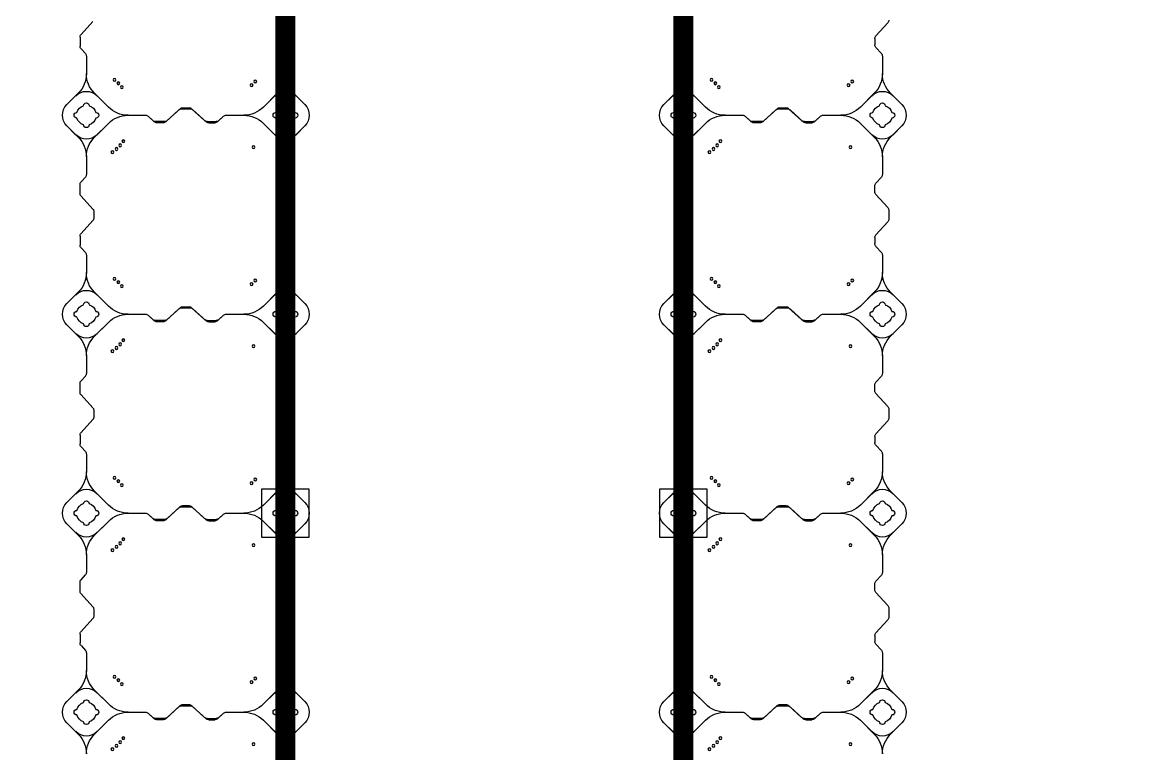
# Model space of a CAD drawing. Header units: millimetres. Extents: x -1612139 to -1260738, y 1141106 to 1536160.
# Drawn here: x -1278562 to -1275774, y 1194826 to 1196665 of the extents above; entities that cross this region are included whole.
import ezdxf

# ---------------------------------------------------------------- set-up
doc = ezdxf.new("R2010")
doc.units = ezdxf.units.MM
doc.header["$LTSCALE"] = 10
doc.layers.get('0').update_dxf_attribs({"linetype": 'CONTINUOUS'})
doc.layers.add('W-FLOAT_BOWL浮筒', color=253, linetype='CONTINUOUS')

# ---------------------------------------------------------------- blocks, each defined once
blk = doc.blocks.new('橙色')
at = {"layer": 'W-FLOAT_BOWL浮筒', "color": 30}
for p, q in [((8951.2, -8473.2), (8979.5, -8444.8)), ((9055.2, -8479.5), (9020.5, -8444.8)), ((9444.8, -8479.5), (9479.5, -8444.8)), ((9548.8, -8473.2), (9520.5, -8444.8)), ((10451.2, -8473.2), (10479.5, -8444.8)), ((10555.2, -8479.5), (10520.5, -8444.8)), ((10944.8, -8479.5), (10979.5, -8444.8)), ((11048.8, -8473.2), (11020.5, -8444.8)), ((8951.2, -8473.1), (8973.1, -8451.2)), ((9026.8, -8451.2), (9055.2, -8479.5)), ((9473.2, -8451.2), (9444.8, -8479.5)), ((9526.9, -8451.2), (9548.8, -8473.1)), ((10451.2, -8473.1), (10473.1, -8451.2)), ((10526.8, -8451.2), (10555.2, -8479.5)), ((10973.2, -8451.2), (10944.8, -8479.5)), ((11026.9, -8451.2), (11048.8, -8473.1)), ((9104.6, -8500), (9148.7, -8500)), ((9104.6, -8500), (9148.5, -8500)), ((9167.1, -8486.6), (9155.3, -8497.4)), ((9170.6, -8483.6), (9155.5, -8497.4)), ((9196.1, -8484), (9173.9, -8484)), ((9192.6, -8481), (9177.4, -8481)), ((9199.4, -8483.6), (9232.1, -8513.4)), ((9202.9, -8486.6), (9235.6, -8516.4)), ((9297.1, -8486.6), (9264.4, -8516.4)), ((9300.6, -8483.6), (9267.9, -8513.4)), ((9303.9, -8484), (9326.1, -8484)), ((9307.4, -8481), (9322.6, -8481)), ((9329.4, -8483.6), (9344.5, -8497.4)), ((9332.9, -8486.6), (9344.7, -8497.4)), ((9351.3, -8500), (9395.3, -8500)), ((9351.5, -8500), (9395.3, -8500)), ((10604.6, -8500), (10648.7, -8500)), ((10604.6, -8500), (10648.5, -8500)), ((10667.1, -8486.6), (10655.3, -8497.4)), ((10670.6, -8483.6), (10655.5, -8497.4)), ((10696.1, -8484), (10673.9, -8484)), ((10692.6, -8481), (10677.4, -8481)), ((10699.4, -8483.6), (10732.1, -8513.4)), ((10702.9, -8486.6), (10735.6, -8516.4)), ((10797.1, -8486.6), (10764.4, -8516.4)), ((10800.6, -8483.6), (10767.9, -8513.4)), ((10803.9, -8484), (10826.1, -8484)), ((10807.4, -8481), (10822.6, -8481)), ((10829.4, -8483.6), (10844.5, -8497.4)), ((10832.9, -8486.6), (10844.7, -8497.4)), ((10851.3, -8500), (10895.3, -8500)), ((10851.5, -8500), (10895.3, -8500)), ((8951.2, -8526.8), (8979.5, -8555.2)), ((8973.1, -8548.8), (8951.2, -8526.9)), ((9020.5, -8555.2), (9055.2, -8520.5)), ((9026.8, -8548.8), (9055.2, -8520.5)), ((9238.9, -8516), (9261.1, -8516)), ((9242.4, -8519), (9257.6, -8519)), ((9473.2, -8548.8), (9444.8, -8520.5)), ((9479.5, -8555.2), (9444.8, -8520.5)), ((9548.8, -8526.8), (9520.5, -8555.2)), ((9548.8, -8526.9), (9526.9, -8548.8)), ((10451.2, -8526.8), (10479.5, -8555.2)), ((10473.1, -8548.8), (10451.2, -8526.9)), ((10520.5, -8555.2), (10555.2, -8520.5)), ((10526.8, -8548.8), (10555.2, -8520.5)), ((10738.9, -8516), (10761.1, -8516)), ((10742.4, -8519), (10757.6, -8519)), ((10973.2, -8548.8), (10944.8, -8520.5)), ((10979.5, -8555.2), (10944.8, -8520.5)), ((11048.8, -8526.8), (11020.5, -8555.2)), ((11048.8, -8526.9), (11026.9, -8548.8)), ((9000, -8648.5), (9000, -8604.6)), ((9500, -8648.7), (9500, -8604.6)), ((10500, -8648.5), (10500, -8604.6)), ((11000, -8648.7), (11000, -8604.6)), ((8986.6, -8667.1), (8997.4, -8655.3)), ((9483.6, -8670.6), (9497.4, -8655.5)), ((10486.6, -8667.1), (10497.4, -8655.3)), ((10983.6, -8670.6), (10997.4, -8655.5)), ((8984, -8696.1), (8984, -8673.9)), ((9481, -8692.6), (9481, -8677.4)), ((10484, -8696.1), (10484, -8673.9)), ((10981, -8692.6), (10981, -8677.4)), ((8986.6, -8702.9), (9016.4, -8735.6)), ((9483.6, -8699.4), (9513.4, -8732.1)), ((10486.6, -8702.9), (10516.4, -8735.6)), ((10983.6, -8699.4), (11013.4, -8732.1)), ((9019, -8757.6), (9019, -8742.4)), ((9516, -8761.1), (9516, -8738.9)), ((10519, -8757.6), (10519, -8742.4)), ((11016, -8761.1), (11016, -8738.9)), ((8986.6, -8797.1), (9016.4, -8764.4)), ((9483.6, -8800.6), (9513.4, -8767.9)), ((10486.6, -8797.1), (10516.4, -8764.4)), ((10983.6, -8800.6), (11013.4, -8767.9)), ((8984, -8803.9), (8984, -8826.1)), ((9481, -8807.4), (9481, -8822.6)), ((10484, -8803.9), (10484, -8826.1)), ((10981, -8807.4), (10981, -8822.6)), ((8986.6, -8832.9), (8997.4, -8844.7)), ((9483.6, -8829.4), (9497.4, -8844.5)), ((10486.6, -8832.9), (10497.4, -8844.7)), ((10983.6, -8829.4), (10997.4, -8844.5)), ((9000, -8895.3), (9000, -8851.5)), ((9500, -8895.3), (9500, -8851.3)), ((10500, -8895.3), (10500, -8851.5)), ((11000, -8895.3), (11000, -8851.3)), ((8951.2, -8973.2), (8979.5, -8944.8)), ((9055.2, -8979.5), (9020.5, -8944.8)), ((9444.8, -8979.5), (9479.5, -8944.8)), ((9548.8, -8973.2), (9520.5, -8944.8)), ((10451.2, -8973.2), (10479.5, -8944.8)), ((10555.2, -8979.5), (10520.5, -8944.8)), ((10944.8, -8979.5), (10979.5, -8944.8)), ((11048.8, -8973.2), (11020.5, -8944.8)), ((8951.2, -8973.1), (8973.1, -8951.2)), ((9026.8, -8951.2), (9055.2, -8979.5)), ((9473.2, -8951.2), (9444.8, -8979.5)), ((9526.9, -8951.2), (9548.8, -8973.1)), ((10451.2, -8973.1), (10473.1, -8951.2)), ((10526.8, -8951.2), (10555.2, -8979.5)), ((10973.2, -8951.2), (10944.8, -8979.5)), ((11026.9, -8951.2), (11048.8, -8973.1)), ((9104.6, -9000), (9148.7, -9000)), ((9104.6, -9000), (9148.5, -9000)), ((9167.1, -8986.6), (9155.3, -8997.4)), ((9170.6, -8983.6), (9155.5, -8997.4)), ((9196.1, -8984), (9173.9, -8984)), ((9192.6, -8981), (9177.4, -8981)), ((9199.4, -8983.6), (9232.1, -9013.4)), ((9202.9, -8986.6), (9235.6, -9016.4)), ((9297.1, -8986.6), (9264.4, -9016.4)), ((9300.6, -8983.6), (9267.9, -9013.4)), ((9303.9, -8984), (9326.1, -8984)), ((9307.4, -8981), (9322.6, -8981)), ((9329.4, -8983.6), (9344.5, -8997.4)), ((9332.9, -8986.6), (9344.7, -8997.4)), ((9351.3, -9000), (9395.3, -9000)), ((9351.5, -9000), (9395.3, -9000)), ((10604.6, -9000), (10648.7, -9000)), ((10604.6, -9000), (10648.5, -9000)), ((10667.1, -8986.6), (10655.3, -8997.4)), ((10670.6, -8983.6), (10655.5, -8997.4)), ((10696.1, -8984), (10673.9, -8984)), ((10692.6, -8981), (10677.4, -8981)), ((10699.4, -8983.6), (10732.1, -9013.4)), ((10702.9, -8986.6), (10735.6, -9016.4)), ((10797.1, -8986.6), (10764.4, -9016.4)), ((10800.6, -8983.6), (10767.9, -9013.4)), ((10803.9, -8984), (10826.1, -8984)), ((10807.4, -8981), (10822.6, -8981)), ((10829.4, -8983.6), (10844.5, -8997.4)), ((10832.9, -8986.6), (10844.7, -8997.4)), ((10851.3, -9000), (10895.3, -9000)), ((10851.5, -9000), (10895.3, -9000)), ((8951.2, -9026.8), (8979.5, -9055.2)), ((8973.1, -9048.8), (8951.2, -9026.9)), ((9020.5, -9055.2), (9055.2, -9020.5)), ((9026.8, -9048.8), (9055.2, -9020.5)), ((9238.9, -9016), (9261.1, -9016)), ((9242.4, -9019), (9257.6, -9019)), ((9473.2, -9048.8), (9444.8, -9020.5)), ((9479.5, -9055.2), (9444.8, -9020.5)), ((9548.8, -9026.8), (9520.5, -9055.2)), ((9548.8, -9026.9), (9526.9, -9048.8)), ((10451.2, -9026.8), (10479.5, -9055.2)), ((10473.1, -9048.8), (10451.2, -9026.9)), ((10520.5, -9055.2), (10555.2, -9020.5)), ((10526.8, -9048.8), (10555.2, -9020.5)), ((10738.9, -9016), (10761.1, -9016)), ((10742.4, -9019), (10757.6, -9019)), ((10973.2, -9048.8), (10944.8, -9020.5)), ((10979.5, -9055.2), (10944.8, -9020.5)), ((11048.8, -9026.8), (11020.5, -9055.2)), ((11048.8, -9026.9), (11026.9, -9048.8)), ((9000, -9148.5), (9000, -9104.6)), ((9500, -9148.7), (9500, -9104.6)), ((10500, -9148.5), (10500, -9104.6)), ((11000, -9148.7), (11000, -9104.6)), ((8986.6, -9167.1), (8997.4, -9155.3)), ((9483.6, -9170.6), (9497.4, -9155.5)), ((10486.6, -9167.1), (10497.4, -9155.3)), ((10983.6, -9170.6), (10997.4, -9155.5)), ((8984, -9196.1), (8984, -9173.9)), ((9481, -9192.6), (9481, -9177.4)), ((9483.6, -9199.4), (9513.4, -9232.1)), ((10484, -9196.1), (10484, -9173.9)), ((10981, -9192.6), (10981, -9177.4)), ((10983.6, -9199.4), (11013.4, -9232.1)), ((8986.6, -9202.9), (9016.4, -9235.6)), ((10486.6, -9202.9), (10516.4, -9235.6)), ((9019, -9257.6), (9019, -9242.4)), ((9516, -9261.1), (9516, -9238.9)), ((10519, -9257.6), (10519, -9242.4)), ((11016, -9261.1), (11016, -9238.9)), ((8986.6, -9297.1), (9016.4, -9264.4)), ((9483.6, -9300.6), (9513.4, -9267.9)), ((10486.6, -9297.1), (10516.4, -9264.4)), ((10983.6, -9300.6), (11013.4, -9267.9)), ((8984, -9303.9), (8984, -9326.1)), ((9481, -9307.4), (9481, -9322.6)), ((10484, -9303.9), (10484, -9326.1)), ((10981, -9307.4), (10981, -9322.6)), ((8986.6, -9332.9), (8997.4, -9344.7)), ((9483.6, -9329.4), (9497.4, -9344.5)), ((10486.6, -9332.9), (10497.4, -9344.7)), ((10983.6, -9329.4), (10997.4, -9344.5)), ((9000, -9395.3), (9000, -9351.5)), ((9500, -9395.3), (9500, -9351.3)), ((10500, -9395.3), (10500, -9351.5)), ((11000, -9395.3), (11000, -9351.3)), ((8951.2, -9473.2), (8979.5, -9444.8)), ((9055.2, -9479.5), (9020.5, -9444.8)), ((9444.8, -9479.5), (9479.5, -9444.8)), ((9548.8, -9473.2), (9520.5, -9444.8)), ((10451.2, -9473.2), (10479.5, -9444.8)), ((10555.2, -9479.5), (10520.5, -9444.8)), ((10944.8, -9479.5), (10979.5, -9444.8)), ((11048.8, -9473.2), (11020.5, -9444.8)), ((8951.2, -9473.1), (8973.1, -9451.2)), ((9026.8, -9451.2), (9055.2, -9479.5)), ((9473.2, -9451.2), (9444.8, -9479.5)), ((9526.9, -9451.2), (9548.8, -9473.1)), ((10451.2, -9473.1), (10473.1, -9451.2)), ((10526.8, -9451.2), (10555.2, -9479.5)), ((10973.2, -9451.2), (10944.8, -9479.5)), ((11026.9, -9451.2), (11048.8, -9473.1)), ((9104.6, -9500), (9148.7, -9500)), ((9104.6, -9500), (9148.5, -9500)), ((9167.1, -9486.6), (9155.3, -9497.4)), ((9170.6, -9483.6), (9155.5, -9497.4)), ((9196.1, -9484), (9173.9, -9484)), ((9192.6, -9481), (9177.4, -9481)), ((9199.4, -9483.6), (9232.1, -9513.4)), ((9202.9, -9486.6), (9235.6, -9516.4)), ((9297.1, -9486.6), (9264.4, -9516.4)), ((9300.6, -9483.6), (9267.9, -9513.4)), ((9303.9, -9484), (9326.1, -9484)), ((9307.4, -9481), (9322.6, -9481)), ((9329.4, -9483.6), (9344.5, -9497.4)), ((9332.9, -9486.6), (9344.7, -9497.4)), ((9351.3, -9500), (9395.3, -9500)), ((9351.5, -9500), (9395.3, -9500)), ((10604.6, -9500), (10648.7, -9500)), ((10604.6, -9500), (10648.5, -9500)), ((10667.1, -9486.6), (10655.3, -9497.4)), ((10670.6, -9483.6), (10655.5, -9497.4)), ((10696.1, -9484), (10673.9, -9484)), ((10692.6, -9481), (10677.4, -9481)), ((10699.4, -9483.6), (10732.1, -9513.4)), ((10702.9, -9486.6), (10735.6, -9516.4)), ((10797.1, -9486.6), (10764.4, -9516.4)), ((10800.6, -9483.6), (10767.9, -9513.4)), ((10803.9, -9484), (10826.1, -9484)), ((10807.4, -9481), (10822.6, -9481)), ((10829.4, -9483.6), (10844.5, -9497.4)), ((10832.9, -9486.6), (10844.7, -9497.4)), ((10851.3, -9500), (10895.3, -9500)), ((10851.5, -9500), (10895.3, -9500)), ((8951.2, -9526.8), (8979.5, -9555.2)), ((8973.1, -9548.8), (8951.2, -9526.9)), ((9020.5, -9555.2), (9055.2, -9520.5)), ((9026.8, -9548.8), (9055.2, -9520.5)), ((9238.9, -9516), (9261.1, -9516)), ((9242.4, -9519), (9257.6, -9519)), ((9473.2, -9548.8), (9444.8, -9520.5)), ((9479.5, -9555.2), (9444.8, -9520.5)), ((9548.8, -9526.8), (9520.5, -9555.2)), ((9548.8, -9526.9), (9526.9, -9548.8)), ((10451.2, -9526.8), (10479.5, -9555.2)), ((10473.1, -9548.8), (10451.2, -9526.9)), ((10520.5, -9555.2), (10555.2, -9520.5)), ((10526.8, -9548.8), (10555.2, -9520.5)), ((10738.9, -9516), (10761.1, -9516)), ((10742.4, -9519), (10757.6, -9519)), ((10973.2, -9548.8), (10944.8, -9520.5)), ((10979.5, -9555.2), (10944.8, -9520.5)), ((11048.8, -9526.8), (11020.5, -9555.2)), ((11048.8, -9526.9), (11026.9, -9548.8)), ((9000, -9648.5), (9000, -9604.6)), ((9500, -9648.7), (9500, -9604.6)), ((10500, -9648.5), (10500, -9604.6)), ((11000, -9648.7), (11000, -9604.6)), ((8984, -9696.1), (8984, -9673.9)), ((8986.6, -9667.1), (8997.4, -9655.3)), ((9483.6, -9670.6), (9497.4, -9655.5)), ((10484, -9696.1), (10484, -9673.9)), ((10486.6, -9667.1), (10497.4, -9655.3)), ((10983.6, -9670.6), (10997.4, -9655.5)), ((9481, -9692.6), (9481, -9677.4)), ((9483.6, -9699.4), (9513.4, -9732.1)), ((10981, -9692.6), (10981, -9677.4)), ((10983.6, -9699.4), (11013.4, -9732.1)), ((8986.6, -9702.9), (9016.4, -9735.6)), ((10486.6, -9702.9), (10516.4, -9735.6)), ((9019, -9757.6), (9019, -9742.4)), ((9516, -9761.1), (9516, -9738.9)), ((10519, -9757.6), (10519, -9742.4)), ((11016, -9761.1), (11016, -9738.9)), ((8986.6, -9797.1), (9016.4, -9764.4)), ((9483.6, -9800.6), (9513.4, -9767.9)), ((10486.6, -9797.1), (10516.4, -9764.4)), ((10983.6, -9800.6), (11013.4, -9767.9)), ((8984, -9803.9), (8984, -9826.1)), ((9481, -9807.4), (9481, -9822.6)), ((10484, -9803.9), (10484, -9826.1)), ((10981, -9807.4), (10981, -9822.6)), ((8986.6, -9832.9), (8997.4, -9844.7)), ((9483.6, -9829.4), (9497.4, -9844.5)), ((10486.6, -9832.9), (10497.4, -9844.7)), ((10983.6, -9829.4), (10997.4, -9844.5)), ((9000, -9895.3), (9000, -9851.5)), ((9500, -9895.3), (9500, -9851.3)), ((10500, -9895.3), (10500, -9851.5)), ((11000, -9895.3), (11000, -9851.3)), ((8951.2, -9973.2), (8979.5, -9944.8)), ((8951.2, -9973.1), (8973.1, -9951.2)), ((9055.2, -9979.5), (9020.5, -9944.8)), ((9026.8, -9951.2), (9055.2, -9979.5)), ((9444.8, -9979.5), (9479.5, -9944.8)), ((9473.2, -9951.2), (9444.8, -9979.5)), ((9548.8, -9973.2), (9520.5, -9944.8)), ((9526.9, -9951.2), (9548.8, -9973.1)), ((10451.2, -9973.2), (10479.5, -9944.8)), ((10451.2, -9973.1), (10473.1, -9951.2)), ((10555.2, -9979.5), (10520.5, -9944.8)), ((10526.8, -9951.2), (10555.2, -9979.5)), ((10944.8, -9979.5), (10979.5, -9944.8)), ((10973.2, -9951.2), (10944.8, -9979.5)), ((11048.8, -9973.2), (11020.5, -9944.8)), ((11026.9, -9951.2), (11048.8, -9973.1)), ((9104.6, -10000), (9148.7, -10000)), ((9104.6, -10000), (9148.5, -10000)), ((9167.1, -9986.6), (9155.3, -9997.4)), ((9170.6, -9983.6), (9155.5, -9997.4)), ((9196.1, -9984), (9173.9, -9984)), ((9192.6, -9981), (9177.4, -9981)), ((9199.4, -9983.6), (9232.1, -10013.4)), ((9202.9, -9986.6), (9235.6, -10016.4)), ((9297.1, -9986.6), (9264.4, -10016.4)), ((9300.6, -9983.6), (9267.9, -10013.4)), ((9303.9, -9984), (9326.1, -9984)), ((9307.4, -9981), (9322.6, -9981)), ((9329.4, -9983.6), (9344.5, -9997.4)), ((9332.9, -9986.6), (9344.7, -9997.4)), ((9351.3, -10000), (9395.3, -10000)), ((9351.5, -10000), (9395.3, -10000)), ((10604.6, -10000), (10648.7, -10000)), ((10604.6, -10000), (10648.5, -10000)), ((10667.1, -9986.6), (10655.3, -9997.4)), ((10670.6, -9983.6), (10655.5, -9997.4)), ((10696.1, -9984), (10673.9, -9984)), ((10692.6, -9981), (10677.4, -9981)), ((10699.4, -9983.6), (10732.1, -10013.4)), ((10702.9, -9986.6), (10735.6, -10016.4)), ((10797.1, -9986.6), (10764.4, -10016.4)), ((10800.6, -9983.6), (10767.9, -10013.4)), ((10803.9, -9984), (10826.1, -9984)), ((10807.4, -9981), (10822.6, -9981)), ((10829.4, -9983.6), (10844.5, -9997.4)), ((10832.9, -9986.6), (10844.7, -9997.4)), ((10851.3, -10000), (10895.3, -10000)), ((10851.5, -10000), (10895.3, -10000)), ((8951.2, -10026.8), (8979.5, -10055.2)), ((8973.1, -10048.8), (8951.2, -10026.9)), ((9020.5, -10055.2), (9055.2, -10020.5)), ((9026.8, -10048.8), (9055.2, -10020.5)), ((9238.9, -10016), (9261.1, -10016)), ((9242.4, -10019), (9257.6, -10019)), ((9473.2, -10048.8), (9444.8, -10020.5)), ((9479.5, -10055.2), (9444.8, -10020.5)), ((9548.8, -10026.8), (9520.5, -10055.2)), ((9548.8, -10026.9), (9526.9, -10048.8)), ((10451.2, -10026.8), (10479.5, -10055.2)), ((10473.1, -10048.8), (10451.2, -10026.9)), ((10520.5, -10055.2), (10555.2, -10020.5)), ((10526.8, -10048.8), (10555.2, -10020.5)), ((10738.9, -10016), (10761.1, -10016)), ((10742.4, -10019), (10757.6, -10019)), ((10973.2, -10048.8), (10944.8, -10020.5)), ((10979.5, -10055.2), (10944.8, -10020.5)), ((11048.8, -10026.8), (11020.5, -10055.2)), ((11048.8, -10026.9), (11026.9, -10048.8)), ((9000, -10148.5), (9000, -10104.6)), ((9500, -10148.7), (9500, -10104.6)), ((10500, -10148.5), (10500, -10104.6)), ((11000, -10148.7), (11000, -10104.6)), ((8984, -10196.1), (8984, -10173.9)), ((8986.6, -10167.1), (8997.4, -10155.3)), ((9483.6, -10170.6), (9497.4, -10155.5)), ((10484, -10196.1), (10484, -10173.9)), ((10486.6, -10167.1), (10497.4, -10155.3)), ((10983.6, -10170.6), (10997.4, -10155.5)), ((8986.6, -10202.9), (9016.4, -10235.6)), ((9481, -10192.6), (9481, -10177.4)), ((9483.6, -10199.4), (9513.4, -10232.1)), ((10486.6, -10202.9), (10516.4, -10235.6)), ((10981, -10192.6), (10981, -10177.4)), ((10983.6, -10199.4), (11013.4, -10232.1))]:
    blk.add_line(p, q, dxfattribs=at)
for centre in [(9065.3, -8407.1), (9075.6, -8415.2), (9419.7, -8419.7), (10565.3, -8407.1), (10575.6, -8415.2), (10919.7, -8419.7), (9084.8, -8424.4), (9092.9, -8434.7), (10584.8, -8424.4), (10592.9, -8434.7), (9070.6, -8589), (9080.3, -8580.3), (9089, -8570.6), (9415.2, -8575.6), (9424.4, -8584.8), (10570.6, -8589), (10580.3, -8580.3), (10589, -8570.6), (10915.2, -8575.6), (10924.4, -8584.8), (9065.3, -8907.1), (9075.6, -8915.2), (9084.8, -8924.4), (9419.7, -8919.7), (10565.3, -8907.1), (10575.6, -8915.2), (10584.8, -8924.4), (10919.7, -8919.7), (9092.9, -8934.7), (10592.9, -8934.7), (9070.6, -9089), (9080.3, -9080.3), (9089, -9070.6), (9415.2, -9075.6), (9424.4, -9084.8), (10570.6, -9089), (10580.3, -9080.3), (10589, -9070.6), (10915.2, -9075.6), (10924.4, -9084.8), (9065.3, -9407.1), (9075.6, -9415.2), (9084.8, -9424.4), (9419.7, -9419.7), (10565.3, -9407.1), (10575.6, -9415.2), (10584.8, -9424.4), (10919.7, -9419.7), (9092.9, -9434.7), (10592.9, -9434.7), (9070.6, -9589), (9080.3, -9580.3), (9089, -9570.6), (9415.2, -9575.6), (9424.4, -9584.8), (10570.6, -9589), (10580.3, -9580.3), (10589, -9570.6), (10915.2, -9575.6), (10924.4, -9584.8), (9065.3, -9907.1), (9075.6, -9915.2), (9084.8, -9924.4), (9419.7, -9919.7), (10565.3, -9907.1), (10575.6, -9915.2), (10584.8, -9924.4), (10919.7, -9919.7), (9092.9, -9934.7), (10592.9, -9934.7), (9070.6, -10089), (9080.3, -10080.3), (9089, -10070.6), (9415.2, -10075.6), (9424.4, -10084.8), (10570.6, -10089), (10580.3, -10080.3), (10589, -10070.6), (10915.2, -10075.6), (10924.4, -10084.8)]:
    blk.add_circle(centre, 3.5, dxfattribs=at)
for centre, radius, start, end in [((8930, -8395.3), 70, 315, 0), ((9070, -8395.3), 70, 180, 225), ((9430, -8395.3), 70, 315, 0), ((9570, -8395.3), 70, 180, 225), ((10430, -8395.3), 70, 315, 0), ((10570, -8395.3), 70, 180, 225), ((10930, -8395.3), 70, 315, 0), ((11070, -8395.3), 70, 180, 225), ((9000, -8478), 38, 45, 135), ((9500, -8478), 38, 45, 135), ((10500, -8478), 38, 45, 135), ((11000, -8478), 38, 45, 135), ((8978, -8500), 38, 135, 225), ((8978, -8500), 38, 135, 225), ((9000, -8476), 7, 0, 180), ((9000, -8476), 7, 0, 180), ((9500, -8476), 7, 0, 180), ((9500, -8476), 7, 0, 180), ((9522, -8500), 38, 315, 45), ((9522, -8500), 38, 315, 45), ((10478, -8500), 38, 135, 225), ((10478, -8500), 38, 135, 225), ((10500, -8476), 7, 0, 180), ((10500, -8476), 7, 0, 180), ((11000, -8476), 7, 0, 180), ((11000, -8476), 7, 0, 180), ((11022, -8500), 38, 315, 45), ((11022, -8500), 38, 315, 45), ((8976, -8500), 7, 90, 270), ((8976, -8500), 7, 90, 270), ((9000, -8500), 25, 106.2602, 163.7398), ((9000, -8500), 25, 106.2602, 163.7398), ((9000, -8500), 25, 16.2602, 73.7398), ((9000, -8500), 25, 16.2602, 73.7398), ((9024, -8500), 7, 270, 90), ((9024, -8500), 7, 270, 90), ((9104.7, -8430), 70, 225, 270), ((9104.7, -8430), 70, 225, 270), ((9104.7, -8570), 70, 90, 135), ((9104.7, -8570), 70, 90, 135), ((9148.5, -8490), 10, 270, 312.2737), ((9148.7, -8490), 10, 270, 312.2737), ((9173.9, -8494), 10, 90, 132.2737), ((9177.4, -8491), 10, 90, 132.2737), ((9192.6, -8491), 10, 47.7263, 90), ((9196.1, -8494), 10, 47.7263, 90), ((9303.9, -8494), 10, 90, 132.2737), ((9307.4, -8491), 10, 90, 132.2737), ((9322.6, -8491), 10, 47.7263, 90), ((9326.1, -8494), 10, 47.7263, 90), ((9351.3, -8490), 10, 227.7263, 270), ((9351.5, -8490), 10, 227.7263, 270), ((9395.3, -8430), 70, 270, 315), ((9395.3, -8430), 70, 270, 315), ((9395.3, -8570), 70, 45, 90), ((9395.3, -8570), 70, 45, 90), ((9476, -8500), 7, 90, 270), ((9476, -8500), 7, 90, 270), ((9500, -8500), 25, 106.2602, 163.7398), ((9500, -8500), 25, 106.2602, 163.7398), ((9500, -8500), 25, 16.2602, 73.7398), ((9500, -8500), 25, 16.2602, 73.7398), ((9524, -8500), 7, 270, 90), ((9524, -8500), 7, 270, 90), ((10476, -8500), 7, 90, 270), ((10476, -8500), 7, 90, 270), ((10500, -8500), 25, 106.2602, 163.7398), ((10500, -8500), 25, 106.2602, 163.7398), ((10500, -8500), 25, 16.2602, 73.7398), ((10500, -8500), 25, 16.2602, 73.7398), ((10524, -8500), 7, 270, 90), ((10524, -8500), 7, 270, 90), ((10604.7, -8430), 70, 225, 270), ((10604.7, -8430), 70, 225, 270), ((10604.7, -8570), 70, 90, 135), ((10604.7, -8570), 70, 90, 135), ((10648.5, -8490), 10, 270, 312.2737), ((10648.7, -8490), 10, 270, 312.2737), ((10673.9, -8494), 10, 90, 132.2737), ((10677.4, -8491), 10, 90, 132.2737), ((10692.6, -8491), 10, 47.7263, 90), ((10696.1, -8494), 10, 47.7263, 90), ((10803.9, -8494), 10, 90, 132.2737), ((10807.4, -8491), 10, 90, 132.2737), ((10822.6, -8491), 10, 47.7263, 90), ((10826.1, -8494), 10, 47.7263, 90), ((10851.3, -8490), 10, 227.7263, 270), ((10851.5, -8490), 10, 227.7263, 270), ((10895.3, -8430), 70, 270, 315), ((10895.3, -8430), 70, 270, 315), ((10895.3, -8570), 70, 45, 90), ((10895.3, -8570), 70, 45, 90), ((10976, -8500), 7, 90, 270), ((10976, -8500), 7, 90, 270), ((11000, -8500), 25, 106.2602, 163.7398), ((11000, -8500), 25, 106.2602, 163.7398), ((11000, -8500), 25, 16.2602, 73.7398), ((11000, -8500), 25, 16.2602, 73.7398), ((11024, -8500), 7, 270, 90), ((11024, -8500), 7, 270, 90), ((9000, -8500), 25, 196.2602, 253.7398), ((9000, -8500), 25, 196.2602, 253.7398), ((9000, -8524), 7, 180, 0), ((9000, -8524), 7, 180, 0), ((9000, -8500), 25, 286.2602, 343.7398), ((9000, -8500), 25, 286.2602, 343.7398), ((9238.9, -8506), 10, 227.7263, 270), ((9242.4, -8509), 10, 227.7263, 270), ((9257.6, -8509), 10, 270, 312.2737), ((9261.1, -8506), 10, 270, 312.2737), ((9500, -8500), 25, 196.2602, 253.7398), ((9500, -8500), 25, 196.2602, 253.7398), ((9500, -8524), 7, 180, 0), ((9500, -8524), 7, 180, 0), ((9500, -8500), 25, 286.2602, 343.7398), ((9500, -8500), 25, 286.2602, 343.7398), ((10500, -8500), 25, 196.2602, 253.7398), ((10500, -8500), 25, 196.2602, 253.7398), ((10500, -8524), 7, 180, 0), ((10500, -8524), 7, 180, 0), ((10500, -8500), 25, 286.2602, 343.7398), ((10500, -8500), 25, 286.2602, 343.7398), ((10738.9, -8506), 10, 227.7263, 270), ((10742.4, -8509), 10, 227.7263, 270), ((10757.6, -8509), 10, 270, 312.2737), ((10761.1, -8506), 10, 270, 312.2737), ((11000, -8500), 25, 196.2602, 253.7398), ((11000, -8500), 25, 196.2602, 253.7398), ((11000, -8524), 7, 180, 0), ((11000, -8524), 7, 180, 0), ((11000, -8500), 25, 286.2602, 343.7398), ((11000, -8500), 25, 286.2602, 343.7398), ((9000, -8522), 38, 225, 315), ((8930, -8604.7), 70, 0, 45), ((9070, -8604.7), 70, 135, 180), ((9500, -8522), 38, 225, 315), ((9430, -8604.7), 70, 0, 45), ((9570, -8604.7), 70, 135, 180), ((10500, -8522), 38, 225, 315), ((10430, -8604.7), 70, 0, 45), ((10570, -8604.7), 70, 135, 180), ((11000, -8522), 38, 225, 315), ((10930, -8604.7), 70, 0, 45), ((11070, -8604.7), 70, 135, 180), ((8994, -8673.9), 10, 137.7263, 180), ((8990, -8648.5), 10, 317.7263, 0), ((9490, -8648.7), 10, 317.7263, 0), ((10494, -8673.9), 10, 137.7263, 180), ((10490, -8648.5), 10, 317.7263, 0), ((10990, -8648.7), 10, 317.7263, 0), ((8994, -8696.1), 10, 180, 222.2737), ((9491, -8677.4), 10, 137.7263, 180), ((9491, -8692.6), 10, 180, 222.2737), ((10494, -8696.1), 10, 180, 222.2737), ((10991, -8677.4), 10, 137.7263, 180), ((10991, -8692.6), 10, 180, 222.2737), ((9009, -8742.4), 10, 0, 42.2737), ((9506, -8738.9), 10, 0, 42.2737), ((10509, -8742.4), 10, 0, 42.2737), ((11006, -8738.9), 10, 0, 42.2737), ((9009, -8757.6), 10, 317.7263, 0), ((9506, -8761.1), 10, 317.7263, 0), ((10509, -8757.6), 10, 317.7263, 0), ((11006, -8761.1), 10, 317.7263, 0), ((8994, -8803.9), 10, 137.7263, 180), ((9491, -8807.4), 10, 137.7263, 180), ((10494, -8803.9), 10, 137.7263, 180), ((10991, -8807.4), 10, 137.7263, 180), ((8994, -8826.1), 10, 180, 222.2737), ((9491, -8822.6), 10, 180, 222.2737), ((10494, -8826.1), 10, 180, 222.2737), ((10991, -8822.6), 10, 180, 222.2737), ((8990, -8851.5), 10, 0, 42.2737), ((9490, -8851.3), 10, 0, 42.2737), ((10490, -8851.5), 10, 0, 42.2737), ((10990, -8851.3), 10, 0, 42.2737), ((8930, -8895.3), 70, 315, 0), ((9070, -8895.3), 70, 180, 225), ((9430, -8895.3), 70, 315, 0), ((9570, -8895.3), 70, 180, 225), ((10430, -8895.3), 70, 315, 0), ((10570, -8895.3), 70, 180, 225), ((10930, -8895.3), 70, 315, 0), ((11070, -8895.3), 70, 180, 225), ((9000, -8978), 38, 45, 135), ((9500, -8978), 38, 45, 135), ((10500, -8978), 38, 45, 135), ((11000, -8978), 38, 45, 135), ((8978, -9000), 38, 135, 225), ((8978, -9000), 38, 135, 225), ((9000, -9000), 25, 106.2602, 163.7398), ((9000, -9000), 25, 106.2602, 163.7398), ((9000, -8976), 7, 0, 180), ((9000, -8976), 7, 0, 180), ((9000, -9000), 25, 16.2602, 73.7398), ((9000, -9000), 25, 16.2602, 73.7398), ((9500, -9000), 25, 106.2602, 163.7398), ((9500, -9000), 25, 106.2602, 163.7398), ((9500, -8976), 7, 0, 180), ((9500, -8976), 7, 0, 180), ((9500, -9000), 25, 16.2602, 73.7398), ((9500, -9000), 25, 16.2602, 73.7398), ((9522, -9000), 38, 315, 45), ((9522, -9000), 38, 315, 45), ((10478, -9000), 38, 135, 225), ((10478, -9000), 38, 135, 225), ((10500, -9000), 25, 106.2602, 163.7398), ((10500, -9000), 25, 106.2602, 163.7398), ((10500, -8976), 7, 0, 180), ((10500, -8976), 7, 0, 180), ((10500, -9000), 25, 16.2602, 73.7398), ((10500, -9000), 25, 16.2602, 73.7398), ((11000, -9000), 25, 106.2602, 163.7398), ((11000, -9000), 25, 106.2602, 163.7398), ((11000, -8976), 7, 0, 180), ((11000, -8976), 7, 0, 180), ((11000, -9000), 25, 16.2602, 73.7398), ((11000, -9000), 25, 16.2602, 73.7398), ((11022, -9000), 38, 315, 45), ((11022, -9000), 38, 315, 45), ((8976, -9000), 7, 90, 270), ((8976, -9000), 7, 90, 270), ((9024, -9000), 7, 270, 90), ((9024, -9000), 7, 270, 90), ((9104.7, -8930), 70, 225, 270), ((9104.7, -8930), 70, 225, 270), ((9104.7, -9070), 70, 90, 135), ((9104.7, -9070), 70, 90, 135), ((9148.5, -8990), 10, 270, 312.2737), ((9148.7, -8990), 10, 270, 312.2737), ((9173.9, -8994), 10, 90, 132.2737), ((9177.4, -8991), 10, 90, 132.2737), ((9192.6, -8991), 10, 47.7263, 90), ((9196.1, -8994), 10, 47.7263, 90), ((9303.9, -8994), 10, 90, 132.2737), ((9307.4, -8991), 10, 90, 132.2737), ((9322.6, -8991), 10, 47.7263, 90), ((9326.1, -8994), 10, 47.7263, 90), ((9351.3, -8990), 10, 227.7263, 270), ((9351.5, -8990), 10, 227.7263, 270), ((9395.3, -8930), 70, 270, 315), ((9395.3, -8930), 70, 270, 315), ((9395.3, -9070), 70, 45, 90), ((9395.3, -9070), 70, 45, 90), ((9476, -9000), 7, 90, 270), ((9476, -9000), 7, 90, 270), ((9524, -9000), 7, 270, 90), ((9524, -9000), 7, 270, 90), ((10476, -9000), 7, 90, 270), ((10476, -9000), 7, 90, 270), ((10524, -9000), 7, 270, 90), ((10524, -9000), 7, 270, 90), ((10604.7, -8930), 70, 225, 270), ((10604.7, -8930), 70, 225, 270), ((10604.7, -9070), 70, 90, 135), ((10604.7, -9070), 70, 90, 135), ((10648.5, -8990), 10, 270, 312.2737), ((10648.7, -8990), 10, 270, 312.2737), ((10673.9, -8994), 10, 90, 132.2737), ((10677.4, -8991), 10, 90, 132.2737), ((10692.6, -8991), 10, 47.7263, 90), ((10696.1, -8994), 10, 47.7263, 90), ((10803.9, -8994), 10, 90, 132.2737), ((10807.4, -8991), 10, 90, 132.2737), ((10822.6, -8991), 10, 47.7263, 90), ((10826.1, -8994), 10, 47.7263, 90), ((10851.3, -8990), 10, 227.7263, 270), ((10851.5, -8990), 10, 227.7263, 270), ((10895.3, -8930), 70, 270, 315), ((10895.3, -8930), 70, 270, 315), ((10895.3, -9070), 70, 45, 90), ((10895.3, -9070), 70, 45, 90), ((10976, -9000), 7, 90, 270), ((10976, -9000), 7, 90, 270), ((11024, -9000), 7, 270, 90), ((11024, -9000), 7, 270, 90), ((9000, -9000), 25, 196.2602, 253.7398), ((9000, -9000), 25, 196.2602, 253.7398), ((9000, -9024), 7, 180, 0), ((9000, -9024), 7, 180, 0), ((9000, -9000), 25, 286.2602, 343.7398), ((9000, -9000), 25, 286.2602, 343.7398), ((9238.9, -9006), 10, 227.7263, 270), ((9242.4, -9009), 10, 227.7263, 270), ((9257.6, -9009), 10, 270, 312.2737), ((9261.1, -9006), 10, 270, 312.2737), ((9500, -9000), 25, 196.2602, 253.7398), ((9500, -9000), 25, 196.2602, 253.7398), ((9500, -9024), 7, 180, 0), ((9500, -9024), 7, 180, 0), ((9500, -9000), 25, 286.2602, 343.7398), ((9500, -9000), 25, 286.2602, 343.7398), ((10500, -9000), 25, 196.2602, 253.7398), ((10500, -9000), 25, 196.2602, 253.7398), ((10500, -9024), 7, 180, 0), ((10500, -9024), 7, 180, 0), ((10500, -9000), 25, 286.2602, 343.7398), ((10500, -9000), 25, 286.2602, 343.7398), ((10738.9, -9006), 10, 227.7263, 270), ((10742.4, -9009), 10, 227.7263, 270), ((10757.6, -9009), 10, 270, 312.2737), ((10761.1, -9006), 10, 270, 312.2737), ((11000, -9000), 25, 196.2602, 253.7398), ((11000, -9000), 25, 196.2602, 253.7398), ((11000, -9024), 7, 180, 0), ((11000, -9024), 7, 180, 0), ((11000, -9000), 25, 286.2602, 343.7398), ((11000, -9000), 25, 286.2602, 343.7398), ((9000, -9022), 38, 225, 315), ((8930, -9104.7), 70, 0, 45), ((9070, -9104.7), 70, 135, 180), ((9500, -9022), 38, 225, 315), ((9430, -9104.7), 70, 0, 45), ((9570, -9104.7), 70, 135, 180), ((10500, -9022), 38, 225, 315), ((10430, -9104.7), 70, 0, 45), ((10570, -9104.7), 70, 135, 180), ((11000, -9022), 38, 225, 315), ((10930, -9104.7), 70, 0, 45), ((11070, -9104.7), 70, 135, 180), ((8994, -9173.9), 10, 137.7263, 180), ((8990, -9148.5), 10, 317.7263, 0), ((9491, -9177.4), 10, 137.7263, 180), ((9490, -9148.7), 10, 317.7263, 0), ((10494, -9173.9), 10, 137.7263, 180), ((10490, -9148.5), 10, 317.7263, 0), ((10991, -9177.4), 10, 137.7263, 180), ((10990, -9148.7), 10, 317.7263, 0), ((8994, -9196.1), 10, 180, 222.2737), ((9491, -9192.6), 10, 180, 222.2737), ((10494, -9196.1), 10, 180, 222.2737), ((10991, -9192.6), 10, 180, 222.2737), ((9009, -9242.4), 10, 0, 42.2737), ((9506, -9238.9), 10, 0, 42.2737), ((10509, -9242.4), 10, 0, 42.2737), ((11006, -9238.9), 10, 0, 42.2737), ((9009, -9257.6), 10, 317.7263, 0), ((9506, -9261.1), 10, 317.7263, 0), ((10509, -9257.6), 10, 317.7263, 0), ((11006, -9261.1), 10, 317.7263, 0), ((8994, -9303.9), 10, 137.7263, 180), ((9491, -9307.4), 10, 137.7263, 180), ((10494, -9303.9), 10, 137.7263, 180), ((10991, -9307.4), 10, 137.7263, 180), ((8994, -9326.1), 10, 180, 222.2737), ((9491, -9322.6), 10, 180, 222.2737), ((10494, -9326.1), 10, 180, 222.2737), ((10991, -9322.6), 10, 180, 222.2737), ((8990, -9351.5), 10, 0, 42.2737), ((9490, -9351.3), 10, 0, 42.2737), ((10490, -9351.5), 10, 0, 42.2737), ((10990, -9351.3), 10, 0, 42.2737), ((8930, -9395.3), 70, 315, 0), ((9070, -9395.3), 70, 180, 225), ((9430, -9395.3), 70, 315, 0), ((9570, -9395.3), 70, 180, 225), ((10430, -9395.3), 70, 315, 0), ((10570, -9395.3), 70, 180, 225), ((10930, -9395.3), 70, 315, 0), ((11070, -9395.3), 70, 180, 225), ((9000, -9478), 38, 45, 135), ((9500, -9478), 38, 45, 135), ((10500, -9478), 38, 45, 135), ((11000, -9478), 38, 45, 135), ((8978, -9500), 38, 135, 225), ((8978, -9500), 38, 135, 225), ((9000, -9500), 25, 106.2602, 163.7398), ((9000, -9500), 25, 106.2602, 163.7398), ((9000, -9476), 7, 0, 180), ((9000, -9476), 7, 0, 180), ((9000, -9500), 25, 16.2602, 73.7398), ((9000, -9500), 25, 16.2602, 73.7398), ((9500, -9500), 25, 106.2602, 163.7398), ((9500, -9500), 25, 106.2602, 163.7398), ((9500, -9476), 7, 0, 180), ((9500, -9476), 7, 0, 180), ((9500, -9500), 25, 16.2602, 73.7398), ((9500, -9500), 25, 16.2602, 73.7398), ((9522, -9500), 38, 315, 45), ((9522, -9500), 38, 315, 45), ((10478, -9500), 38, 135, 225), ((10478, -9500), 38, 135, 225), ((10500, -9500), 25, 106.2602, 163.7398), ((10500, -9500), 25, 106.2602, 163.7398), ((10500, -9476), 7, 0, 180), ((10500, -9476), 7, 0, 180), ((10500, -9500), 25, 16.2602, 73.7398), ((10500, -9500), 25, 16.2602, 73.7398), ((11000, -9500), 25, 106.2602, 163.7398), ((11000, -9500), 25, 106.2602, 163.7398), ((11000, -9476), 7, 0, 180), ((11000, -9476), 7, 0, 180), ((11000, -9500), 25, 16.2602, 73.7398), ((11000, -9500), 25, 16.2602, 73.7398), ((11022, -9500), 38, 315, 45), ((11022, -9500), 38, 315, 45), ((8976, -9500), 7, 90, 270), ((8976, -9500), 7, 90, 270), ((9024, -9500), 7, 270, 90), ((9024, -9500), 7, 270, 90), ((9104.7, -9430), 70, 225, 270), ((9104.7, -9430), 70, 225, 270), ((9104.7, -9570), 70, 90, 135), ((9104.7, -9570), 70, 90, 135), ((9148.5, -9490), 10, 270, 312.2737), ((9148.7, -9490), 10, 270, 312.2737), ((9173.9, -9494), 10, 90, 132.2737), ((9177.4, -9491), 10, 90, 132.2737), ((9192.6, -9491), 10, 47.7263, 90), ((9196.1, -9494), 10, 47.7263, 90), ((9303.9, -9494), 10, 90, 132.2737), ((9307.4, -9491), 10, 90, 132.2737), ((9322.6, -9491), 10, 47.7263, 90), ((9326.1, -9494), 10, 47.7263, 90), ((9351.3, -9490), 10, 227.7263, 270), ((9351.5, -9490), 10, 227.7263, 270), ((9395.3, -9430), 70, 270, 315), ((9395.3, -9430), 70, 270, 315), ((9395.3, -9570), 70, 45, 90), ((9395.3, -9570), 70, 45, 90), ((9476, -9500), 7, 90, 270), ((9476, -9500), 7, 90, 270), ((9524, -9500), 7, 270, 90), ((9524, -9500), 7, 270, 90), ((10476, -9500), 7, 90, 270), ((10476, -9500), 7, 90, 270), ((10524, -9500), 7, 270, 90), ((10524, -9500), 7, 270, 90), ((10604.7, -9430), 70, 225, 270), ((10604.7, -9430), 70, 225, 270), ((10604.7, -9570), 70, 90, 135), ((10604.7, -9570), 70, 90, 135), ((10648.5, -9490), 10, 270, 312.2737), ((10648.7, -9490), 10, 270, 312.2737), ((10673.9, -9494), 10, 90, 132.2737), ((10677.4, -9491), 10, 90, 132.2737), ((10692.6, -9491), 10, 47.7263, 90), ((10696.1, -9494), 10, 47.7263, 90), ((10803.9, -9494), 10, 90, 132.2737), ((10807.4, -9491), 10, 90, 132.2737), ((10822.6, -9491), 10, 47.7263, 90), ((10826.1, -9494), 10, 47.7263, 90), ((10851.3, -9490), 10, 227.7263, 270), ((10851.5, -9490), 10, 227.7263, 270), ((10895.3, -9430), 70, 270, 315), ((10895.3, -9430), 70, 270, 315), ((10895.3, -9570), 70, 45, 90), ((10895.3, -9570), 70, 45, 90), ((10976, -9500), 7, 90, 270), ((10976, -9500), 7, 90, 270), ((11024, -9500), 7, 270, 90), ((11024, -9500), 7, 270, 90), ((9000, -9500), 25, 196.2602, 253.7398), ((9000, -9500), 25, 196.2602, 253.7398), ((9000, -9524), 7, 180, 0), ((9000, -9524), 7, 180, 0), ((9000, -9500), 25, 286.2602, 343.7398), ((9000, -9500), 25, 286.2602, 343.7398), ((9238.9, -9506), 10, 227.7263, 270), ((9242.4, -9509), 10, 227.7263, 270), ((9257.6, -9509), 10, 270, 312.2737), ((9261.1, -9506), 10, 270, 312.2737), ((9500, -9500), 25, 196.2602, 253.7398), ((9500, -9500), 25, 196.2602, 253.7398), ((9500, -9524), 7, 180, 0), ((9500, -9524), 7, 180, 0), ((9500, -9500), 25, 286.2602, 343.7398), ((9500, -9500), 25, 286.2602, 343.7398), ((10500, -9500), 25, 196.2602, 253.7398), ((10500, -9500), 25, 196.2602, 253.7398), ((10500, -9524), 7, 180, 0), ((10500, -9524), 7, 180, 0), ((10500, -9500), 25, 286.2602, 343.7398), ((10500, -9500), 25, 286.2602, 343.7398), ((10738.9, -9506), 10, 227.7263, 270), ((10742.4, -9509), 10, 227.7263, 270), ((10757.6, -9509), 10, 270, 312.2737), ((10761.1, -9506), 10, 270, 312.2737), ((11000, -9500), 25, 196.2602, 253.7398), ((11000, -9500), 25, 196.2602, 253.7398), ((11000, -9524), 7, 180, 0), ((11000, -9524), 7, 180, 0), ((11000, -9500), 25, 286.2602, 343.7398), ((11000, -9500), 25, 286.2602, 343.7398), ((9000, -9522), 38, 225, 315), ((8930, -9604.7), 70, 0, 45), ((9070, -9604.7), 70, 135, 180), ((9500, -9522), 38, 225, 315), ((9430, -9604.7), 70, 0, 45), ((9570, -9604.7), 70, 135, 180), ((10500, -9522), 38, 225, 315), ((10430, -9604.7), 70, 0, 45), ((10570, -9604.7), 70, 135, 180), ((11000, -9522), 38, 225, 315), ((10930, -9604.7), 70, 0, 45), ((11070, -9604.7), 70, 135, 180), ((8994, -9673.9), 10, 137.7263, 180), ((8990, -9648.5), 10, 317.7263, 0), ((9491, -9677.4), 10, 137.7263, 180), ((9490, -9648.7), 10, 317.7263, 0), ((10494, -9673.9), 10, 137.7263, 180), ((10490, -9648.5), 10, 317.7263, 0), ((10991, -9677.4), 10, 137.7263, 180), ((10990, -9648.7), 10, 317.7263, 0), ((8994, -9696.1), 10, 180, 222.2737), ((9491, -9692.6), 10, 180, 222.2737), ((10494, -9696.1), 10, 180, 222.2737), ((10991, -9692.6), 10, 180, 222.2737), ((9009, -9742.4), 10, 0, 42.2737), ((9009, -9757.6), 10, 317.7263, 0), ((9506, -9738.9), 10, 0, 42.2737), ((10509, -9742.4), 10, 0, 42.2737), ((10509, -9757.6), 10, 317.7263, 0), ((11006, -9738.9), 10, 0, 42.2737), ((9506, -9761.1), 10, 317.7263, 0), ((11006, -9761.1), 10, 317.7263, 0), ((8994, -9803.9), 10, 137.7263, 180), ((9491, -9807.4), 10, 137.7263, 180), ((10494, -9803.9), 10, 137.7263, 180), ((10991, -9807.4), 10, 137.7263, 180), ((8994, -9826.1), 10, 180, 222.2737), ((9491, -9822.6), 10, 180, 222.2737), ((10494, -9826.1), 10, 180, 222.2737), ((10991, -9822.6), 10, 180, 222.2737), ((8990, -9851.5), 10, 0, 42.2737), ((9490, -9851.3), 10, 0, 42.2737), ((10490, -9851.5), 10, 0, 42.2737), ((10990, -9851.3), 10, 0, 42.2737), ((8930, -9895.3), 70, 315, 0), ((9070, -9895.3), 70, 180, 225), ((9430, -9895.3), 70, 315, 0), ((9570, -9895.3), 70, 180, 225), ((10430, -9895.3), 70, 315, 0), ((10570, -9895.3), 70, 180, 225), ((10930, -9895.3), 70, 315, 0), ((11070, -9895.3), 70, 180, 225), ((9000, -9978), 38, 45, 135), ((9500, -9978), 38, 45, 135), ((10500, -9978), 38, 45, 135), ((11000, -9978), 38, 45, 135), ((8978, -10000), 38, 135, 225), ((8978, -10000), 38, 135, 225), ((9000, -10000), 25, 106.2602, 163.7398), ((9000, -10000), 25, 106.2602, 163.7398), ((9000, -9976), 7, 0, 180), ((9000, -9976), 7, 0, 180), ((9000, -10000), 25, 16.2602, 73.7398), ((9000, -10000), 25, 16.2602, 73.7398), ((9104.7, -9930), 70, 225, 270), ((9104.7, -9930), 70, 225, 270), ((9395.3, -9930), 70, 270, 315), ((9395.3, -9930), 70, 270, 315), ((9500, -10000), 25, 106.2602, 163.7398), ((9500, -10000), 25, 106.2602, 163.7398), ((9500, -9976), 7, 0, 180), ((9500, -9976), 7, 0, 180), ((9500, -10000), 25, 16.2602, 73.7398), ((9500, -10000), 25, 16.2602, 73.7398), ((9522, -10000), 38, 315, 45), ((9522, -10000), 38, 315, 45), ((10478, -10000), 38, 135, 225), ((10478, -10000), 38, 135, 225), ((10500, -10000), 25, 106.2602, 163.7398), ((10500, -10000), 25, 106.2602, 163.7398), ((10500, -9976), 7, 0, 180), ((10500, -9976), 7, 0, 180), ((10500, -10000), 25, 16.2602, 73.7398), ((10500, -10000), 25, 16.2602, 73.7398), ((10604.7, -9930), 70, 225, 270), ((10604.7, -9930), 70, 225, 270), ((10895.3, -9930), 70, 270, 315), ((10895.3, -9930), 70, 270, 315), ((11000, -10000), 25, 106.2602, 163.7398), ((11000, -10000), 25, 106.2602, 163.7398), ((11000, -9976), 7, 0, 180), ((11000, -9976), 7, 0, 180), ((11000, -10000), 25, 16.2602, 73.7398), ((11000, -10000), 25, 16.2602, 73.7398), ((11022, -10000), 38, 315, 45), ((11022, -10000), 38, 315, 45), ((8976, -10000), 7, 90, 270), ((8976, -10000), 7, 90, 270), ((9000, -10000), 25, 196.2602, 253.7398), ((9000, -10000), 25, 196.2602, 253.7398), ((9000, -10000), 25, 286.2602, 343.7398), ((9000, -10000), 25, 286.2602, 343.7398), ((9024, -10000), 7, 270, 90), ((9024, -10000), 7, 270, 90), ((9104.7, -10070), 70, 90, 135), ((9104.7, -10070), 70, 90, 135), ((9148.5, -9990), 10, 270, 312.2737), ((9148.7, -9990), 10, 270, 312.2737), ((9173.9, -9994), 10, 90, 132.2737), ((9177.4, -9991), 10, 90, 132.2737), ((9192.6, -9991), 10, 47.7263, 90), ((9196.1, -9994), 10, 47.7263, 90), ((9303.9, -9994), 10, 90, 132.2737), ((9307.4, -9991), 10, 90, 132.2737), ((9322.6, -9991), 10, 47.7263, 90), ((9326.1, -9994), 10, 47.7263, 90), ((9351.3, -9990), 10, 227.7263, 270), ((9351.5, -9990), 10, 227.7263, 270), ((9395.3, -10070), 70, 45, 90), ((9395.3, -10070), 70, 45, 90), ((9476, -10000), 7, 90, 270), ((9476, -10000), 7, 90, 270), ((9500, -10000), 25, 196.2602, 253.7398), ((9500, -10000), 25, 196.2602, 253.7398), ((9500, -10000), 25, 286.2602, 343.7398), ((9500, -10000), 25, 286.2602, 343.7398), ((9524, -10000), 7, 270, 90), ((9524, -10000), 7, 270, 90), ((10476, -10000), 7, 90, 270), ((10476, -10000), 7, 90, 270), ((10500, -10000), 25, 196.2602, 253.7398), ((10500, -10000), 25, 196.2602, 253.7398), ((10500, -10000), 25, 286.2602, 343.7398), ((10500, -10000), 25, 286.2602, 343.7398), ((10524, -10000), 7, 270, 90), ((10524, -10000), 7, 270, 90), ((10604.7, -10070), 70, 90, 135), ((10604.7, -10070), 70, 90, 135), ((10648.5, -9990), 10, 270, 312.2737), ((10648.7, -9990), 10, 270, 312.2737), ((10673.9, -9994), 10, 90, 132.2737), ((10677.4, -9991), 10, 90, 132.2737), ((10692.6, -9991), 10, 47.7263, 90), ((10696.1, -9994), 10, 47.7263, 90), ((10803.9, -9994), 10, 90, 132.2737), ((10807.4, -9991), 10, 90, 132.2737), ((10822.6, -9991), 10, 47.7263, 90), ((10826.1, -9994), 10, 47.7263, 90), ((10851.3, -9990), 10, 227.7263, 270), ((10851.5, -9990), 10, 227.7263, 270), ((10895.3, -10070), 70, 45, 90), ((10895.3, -10070), 70, 45, 90), ((10976, -10000), 7, 90, 270), ((10976, -10000), 7, 90, 270), ((11000, -10000), 25, 196.2602, 253.7398), ((11000, -10000), 25, 196.2602, 253.7398), ((11000, -10000), 25, 286.2602, 343.7398), ((11000, -10000), 25, 286.2602, 343.7398), ((11024, -10000), 7, 270, 90), ((11024, -10000), 7, 270, 90), ((9000, -10024), 7, 180, 0), ((9000, -10024), 7, 180, 0), ((9238.9, -10006), 10, 227.7263, 270), ((9242.4, -10009), 10, 227.7263, 270), ((9257.6, -10009), 10, 270, 312.2737), ((9261.1, -10006), 10, 270, 312.2737), ((9500, -10024), 7, 180, 0), ((9500, -10024), 7, 180, 0), ((10500, -10024), 7, 180, 0), ((10500, -10024), 7, 180, 0), ((10738.9, -10006), 10, 227.7263, 270), ((10742.4, -10009), 10, 227.7263, 270), ((10757.6, -10009), 10, 270, 312.2737), ((10761.1, -10006), 10, 270, 312.2737), ((11000, -10024), 7, 180, 0), ((11000, -10024), 7, 180, 0), ((9000, -10022), 38, 225, 315), ((8930, -10104.7), 70, 0, 45), ((9070, -10104.7), 70, 135, 180), ((9500, -10022), 38, 225, 315), ((9430, -10104.7), 70, 0, 45), ((9570, -10104.7), 70, 135, 180), ((10500, -10022), 38, 225, 315), ((10430, -10104.7), 70, 0, 45), ((10570, -10104.7), 70, 135, 180), ((11000, -10022), 38, 225, 315), ((10930, -10104.7), 70, 0, 45), ((11070, -10104.7), 70, 135, 180), ((8994, -10173.9), 10, 137.7263, 180), ((8990, -10148.5), 10, 317.7263, 0), ((9491, -10177.4), 10, 137.7263, 180), ((9490, -10148.7), 10, 317.7263, 0), ((10494, -10173.9), 10, 137.7263, 180), ((10490, -10148.5), 10, 317.7263, 0), ((10991, -10177.4), 10, 137.7263, 180), ((10990, -10148.7), 10, 317.7263, 0), ((8994, -10196.1), 10, 180, 222.2737), ((9491, -10192.6), 10, 180, 222.2737), ((10494, -10196.1), 10, 180, 222.2737), ((10991, -10192.6), 10, 180, 222.2737), ((9506, -10238.9), 10, 0, 42.2737), ((11006, -10238.9), 10, 0, 42.2737)]:
    blk.add_arc(centre, radius, start, end, dxfattribs=at)
blk = doc.blocks.new('LGZ')
at = {"color": 6}
blk.add_lwpolyline([(-60, -60), (60, -60), (60, 60), (-60, 60)], close=True, dxfattribs=at)

msp = doc.modelspace()

# ---------------------------------------------------------------- linework, layer by layer
at = {"color": 6, "const_width": 50}
msp.add_lwpolyline([(-1286901, 1185931), (-1277901, 1185931), (-1277901, 1197931), (-1276901, 1197931), (-1276901, 1185931), (-1266901, 1185931), (-1266901, 1197931), (-1265901, 1197931), (-1265901, 1183931)], dxfattribs=at)

# ---------------------------------------------------------------- block references
at = {"xscale": -1, "rotation": 180}
msp.add_blockref('橙色', (-1287401, 1186431), dxfattribs=at)
for p in [(-1277901, 1195431), (-1276901, 1195431)]:
    msp.add_blockref('LGZ', p)

doc.saveas('drawing.dxf')
